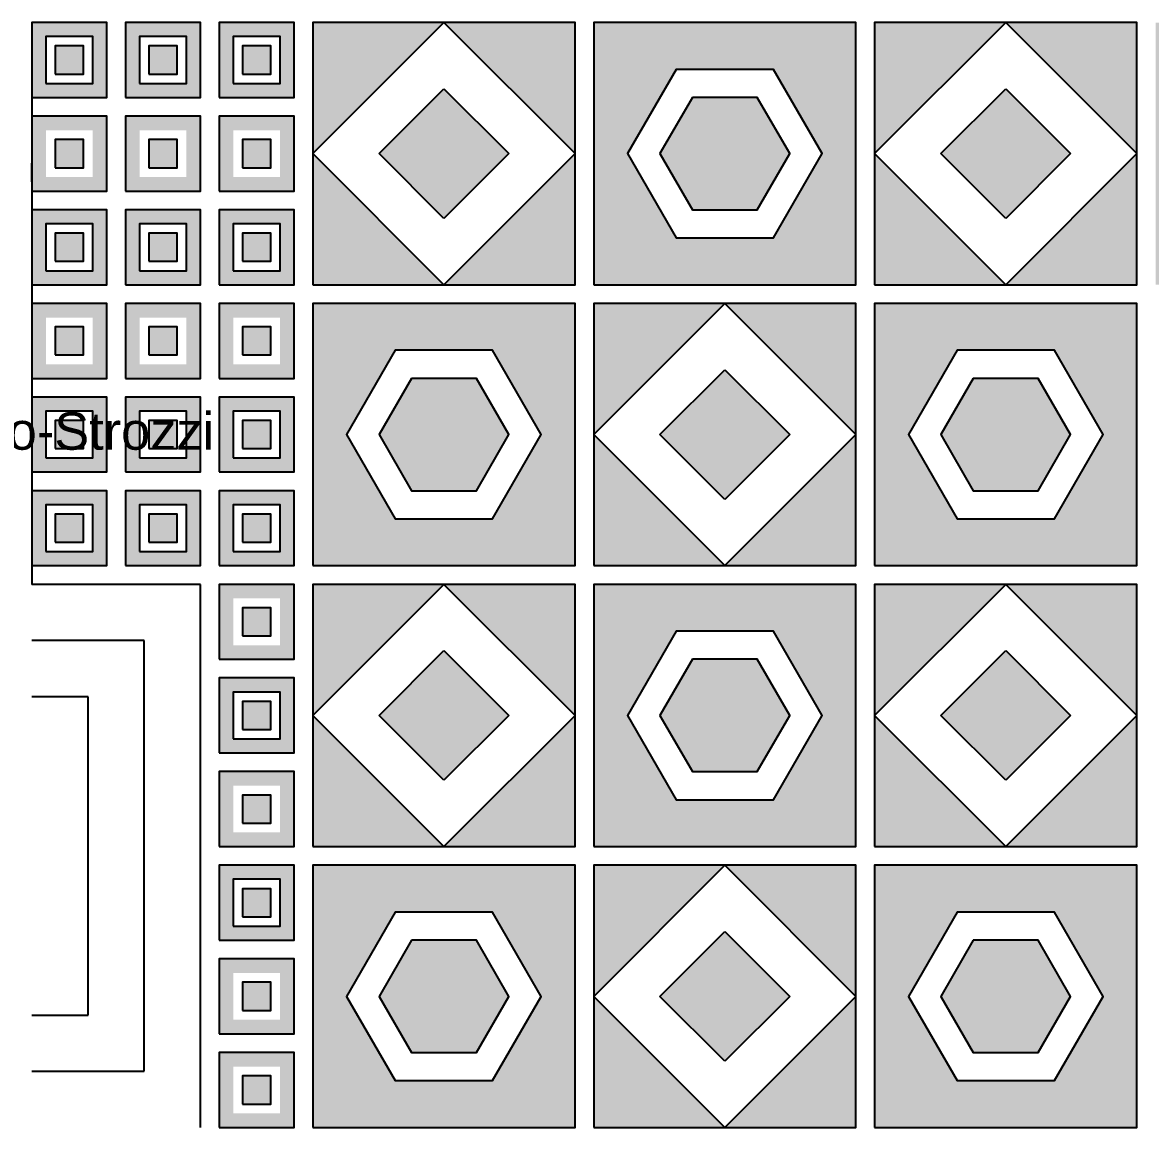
# Model space of a CAD drawing. Header units: millimetres. Extents: x -105 to 786, y -24 to 949.
# Drawn here: x 128.3 to 248.8, y 231.3 to 349.3 of the extents above; entities that cross this region are included whole.
import ezdxf

# ---------------------------------------------------------------- set-up
doc = ezdxf.new("R2010")
doc.units = ezdxf.units.MM
doc.styles.get("Standard").update_dxf_attribs({"font": 'arial.ttf'})

msp = doc.modelspace()

# ---------------------------------------------------------------- hatches: boundary and pattern name
h = msp.add_hatch(color=12)
h.dxf.hatch_style = 1
h.paths.add_polyline_path([(137.299, 349.282), (129.299, 349.282), (129.299, 341.282), (137.299, 341.282)])
h.paths.add_polyline_path([(135.799, 347.782), (135.799, 342.782), (130.799, 342.782), (130.799, 347.782)], flags=16)
h.paths.add_polyline_path([(134.799, 346.782), (134.799, 343.782), (131.799, 343.782), (131.799, 346.782)], flags=0)
h.paths.add_polyline_path([(134.799, 346.782), (131.799, 346.782), (131.799, 343.782), (134.799, 343.782)], flags=0)
h = msp.add_hatch(color=12)
h.dxf.hatch_style = 1
h.paths.add_polyline_path([(147.299, 349.282), (139.299, 349.282), (139.299, 341.282), (147.299, 341.282)])
h.paths.add_polyline_path([(145.799, 347.782), (145.799, 342.782), (140.799, 342.782), (140.799, 347.782)], flags=16)
h.paths.add_polyline_path([(144.799, 346.782), (144.799, 343.782), (141.799, 343.782), (141.799, 346.782)], flags=0)
h.paths.add_polyline_path([(144.799, 346.782), (141.799, 346.782), (141.799, 343.782), (144.799, 343.782)], flags=0)
h = msp.add_hatch(color=12)
h.dxf.hatch_style = 1
h.paths.add_polyline_path([(157.299, 349.282), (149.299, 349.282), (149.299, 341.282), (157.299, 341.282)])
h.paths.add_polyline_path([(155.799, 347.782), (155.799, 342.782), (150.799, 342.782), (150.799, 347.782)], flags=16)
h.paths.add_polyline_path([(154.799, 346.782), (154.799, 343.782), (151.799, 343.782), (151.799, 346.782)], flags=0)
h.paths.add_polyline_path([(154.799, 346.782), (151.799, 346.782), (151.799, 343.782), (154.799, 343.782)], flags=0)
at = {"true_color": 0x7aafdf}
h = msp.add_hatch(color=143, dxfattribs=at)
h.dxf.hatch_style = 1
h.paths.add_polyline_path([(159.299, 335.282), (159.299, 321.282), (173.299, 321.282)])
h.paths.add_polyline_path([(173.299, 349.282), (159.299, 349.282), (159.299, 335.282)])
h.paths.add_polyline_path([(187.299, 349.282), (173.299, 349.282), (187.299, 335.282)])
h.paths.add_polyline_path([(187.299, 335.282), (173.299, 321.282), (187.299, 321.282)])
at = {"true_color": 0x636466}
h = msp.add_hatch(color=251, dxfattribs=at)
h.dxf.hatch_style = 1
h.paths.add_polyline_path([(217.299, 349.282), (189.299, 349.282), (189.299, 321.282), (217.299, 321.282)])
h.paths.add_polyline_path([(198.103, 344.282), (208.495, 344.282), (213.691, 335.282), (208.495, 326.282), (198.103, 326.282), (192.907, 335.282)], flags=16)
h.paths.add_polyline_path([(199.835, 341.282), (206.763, 341.282), (210.227, 335.282), (206.763, 329.282), (199.835, 329.282), (196.371, 335.282)], flags=0)
at = {"true_color": 0x7aafdf}
h = msp.add_hatch(color=143, dxfattribs=at)
h.dxf.hatch_style = 1
h.paths.add_polyline_path([(247.299, 335.282), (233.299, 321.282), (247.299, 321.282)])
h.paths.add_polyline_path([(247.299, 349.282), (233.299, 349.282), (247.299, 335.282)])
h.paths.add_polyline_path([(233.299, 349.282), (219.299, 349.282), (219.299, 335.282)])
h.paths.add_polyline_path([(219.299, 335.282), (219.299, 321.282), (233.299, 321.282)])
h.paths.add_polyline_path([(270.227, 335.282), (266.763, 341.282), (259.835, 341.282), (256.371, 335.282), (259.835, 329.282), (266.763, 329.282)])
at = {"true_color": 0x636466}
h = msp.add_hatch(color=251, dxfattribs=at)
h.dxf.hatch_style = 1
h.paths.add_polyline_path([(233.299, 342.21), (226.37, 335.282), (233.299, 328.353), (240.228, 335.282)])
h.paths.add_polyline_path([(277.299, 349.282), (249.299, 349.282), (249.299, 321.282), (277.299, 321.282)])
h.paths.add_polyline_path([(252.907, 335.282), (258.103, 344.282), (268.495, 344.282), (273.691, 335.282), (268.495, 326.282), (258.103, 326.282)], flags=16)
h.paths.add_polyline_path([(259.835, 329.282), (256.371, 335.282), (259.835, 341.282), (266.763, 341.282), (270.227, 335.282), (266.763, 329.282)], flags=0)
h = msp.add_hatch(color=12)
h.dxf.hatch_style = 1
h.paths.add_polyline_path([(134.799, 346.782), (131.799, 346.782), (131.799, 343.782), (134.799, 343.782)])
h = msp.add_hatch(color=12)
h.dxf.hatch_style = 1
h.paths.add_polyline_path([(144.799, 346.782), (141.799, 346.782), (141.799, 343.782), (144.799, 343.782)])
h = msp.add_hatch(color=12)
h.dxf.hatch_style = 1
h.paths.add_polyline_path([(154.799, 346.782), (151.799, 346.782), (151.799, 343.782), (154.799, 343.782)])
h = msp.add_hatch(color=251, dxfattribs=at)
h.dxf.hatch_style = 1
h.paths.add_polyline_path([(180.228, 335.282), (173.299, 342.21), (166.37, 335.282), (173.299, 328.353)])
at = {"true_color": 0x7aafdf}
h = msp.add_hatch(color=143, dxfattribs=at)
h.dxf.hatch_style = 1
h.paths.add_polyline_path([(210.227, 335.282), (206.763, 341.282), (199.835, 341.282), (196.371, 335.282), (199.835, 329.282), (206.763, 329.282)])
h = msp.add_hatch(color=12)
h.dxf.hatch_style = 1
h.paths.add_polyline_path([(137.299, 339.282), (129.299, 339.282), (129.299, 331.282), (137.299, 331.282)])
h.paths.add_polyline_path([(135.799, 337.782), (135.799, 332.782), (130.799, 332.782), (130.799, 337.782)], flags=16)
h.paths.add_polyline_path([(134.799, 336.782), (134.799, 333.782), (131.799, 333.782), (131.799, 336.782)], flags=0)
h.paths.add_polyline_path([(134.799, 336.782), (131.799, 336.782), (131.799, 333.782), (134.799, 333.782)], flags=0)
h = msp.add_hatch(color=12)
h.dxf.hatch_style = 1
h.paths.add_polyline_path([(147.299, 339.282), (139.299, 339.282), (139.299, 331.282), (147.299, 331.282)])
h.paths.add_polyline_path([(145.799, 337.782), (145.799, 332.782), (140.799, 332.782), (140.799, 337.782)], flags=16)
h.paths.add_polyline_path([(144.799, 336.782), (144.799, 333.782), (141.799, 333.782), (141.799, 336.782)], flags=0)
h.paths.add_polyline_path([(144.799, 336.782), (141.799, 336.782), (141.799, 333.782), (144.799, 333.782)], flags=0)
h = msp.add_hatch(color=12)
h.dxf.hatch_style = 1
h.paths.add_polyline_path([(157.299, 339.282), (149.299, 339.282), (149.299, 331.282), (157.299, 331.282)])
h.paths.add_polyline_path([(155.799, 337.782), (155.799, 332.782), (150.799, 332.782), (150.799, 337.782)], flags=16)
h.paths.add_polyline_path([(154.799, 336.782), (154.799, 333.782), (151.799, 333.782), (151.799, 336.782)], flags=0)
h.paths.add_polyline_path([(154.799, 336.782), (151.799, 336.782), (151.799, 333.782), (154.799, 333.782)], flags=0)
h = msp.add_hatch(color=12)
h.dxf.hatch_style = 1
h.paths.add_polyline_path([(134.799, 336.782), (131.799, 336.782), (131.799, 333.782), (134.799, 333.782)])
h = msp.add_hatch(color=12)
h.dxf.hatch_style = 1
h.paths.add_polyline_path([(144.799, 336.782), (141.799, 336.782), (141.799, 333.782), (144.799, 333.782)])
h = msp.add_hatch(color=12)
h.dxf.hatch_style = 1
h.paths.add_polyline_path([(154.799, 336.782), (151.799, 336.782), (151.799, 333.782), (154.799, 333.782)])
h = msp.add_hatch(color=12)
h.dxf.hatch_style = 1
h.paths.add_polyline_path([(137.299, 329.282), (129.299, 329.282), (129.299, 321.282), (137.299, 321.282)])
h.paths.add_polyline_path([(135.799, 327.782), (135.799, 322.782), (130.799, 322.782), (130.799, 327.782)], flags=16)
h.paths.add_polyline_path([(134.799, 326.782), (134.799, 323.782), (131.799, 323.782), (131.799, 326.782)], flags=0)
h.paths.add_polyline_path([(134.799, 326.782), (131.799, 326.782), (131.799, 323.782), (134.799, 323.782)], flags=0)
h = msp.add_hatch(color=12)
h.dxf.hatch_style = 1
h.paths.add_polyline_path([(147.299, 329.282), (139.299, 329.282), (139.299, 321.282), (147.299, 321.282)])
h.paths.add_polyline_path([(145.799, 327.782), (145.799, 322.782), (140.799, 322.782), (140.799, 327.782)], flags=16)
h.paths.add_polyline_path([(144.799, 326.782), (144.799, 323.782), (141.799, 323.782), (141.799, 326.782)], flags=0)
h.paths.add_polyline_path([(144.799, 326.782), (141.799, 326.782), (141.799, 323.782), (144.799, 323.782)], flags=0)
h = msp.add_hatch(color=12)
h.dxf.hatch_style = 1
h.paths.add_polyline_path([(157.299, 329.282), (149.299, 329.282), (149.299, 321.282), (157.299, 321.282)])
h.paths.add_polyline_path([(155.799, 327.782), (155.799, 322.782), (150.799, 322.782), (150.799, 327.782)], flags=16)
h.paths.add_polyline_path([(154.799, 326.782), (154.799, 323.782), (151.799, 323.782), (151.799, 326.782)], flags=0)
h.paths.add_polyline_path([(154.799, 326.782), (151.799, 326.782), (151.799, 323.782), (154.799, 323.782)], flags=0)
h = msp.add_hatch(color=12)
h.dxf.hatch_style = 1
h.paths.add_polyline_path([(134.799, 326.782), (131.799, 326.782), (131.799, 323.782), (134.799, 323.782)])
h = msp.add_hatch(color=12)
h.dxf.hatch_style = 1
h.paths.add_polyline_path([(144.799, 326.782), (141.799, 326.782), (141.799, 323.782), (144.799, 323.782)])
h = msp.add_hatch(color=12)
h.dxf.hatch_style = 1
h.paths.add_polyline_path([(154.799, 326.782), (151.799, 326.782), (151.799, 323.782), (154.799, 323.782)])
h = msp.add_hatch(color=12)
h.dxf.hatch_style = 1
h.paths.add_polyline_path([(137.299, 319.282), (129.299, 319.282), (129.299, 311.282), (137.299, 311.282)])
h.paths.add_polyline_path([(135.799, 317.782), (135.799, 312.782), (130.799, 312.782), (130.799, 317.782)], flags=16)
h.paths.add_polyline_path([(134.799, 316.782), (134.799, 313.782), (131.799, 313.782), (131.799, 316.782)], flags=0)
h.paths.add_polyline_path([(134.799, 316.782), (131.799, 316.782), (131.799, 313.782), (134.799, 313.782)], flags=0)
h = msp.add_hatch(color=12)
h.dxf.hatch_style = 1
h.paths.add_polyline_path([(147.299, 319.282), (139.299, 319.282), (139.299, 311.282), (147.299, 311.282)])
h.paths.add_polyline_path([(145.799, 317.782), (145.799, 312.782), (140.799, 312.782), (140.799, 317.782)], flags=16)
h.paths.add_polyline_path([(144.799, 316.782), (144.799, 313.782), (141.799, 313.782), (141.799, 316.782)], flags=0)
h.paths.add_polyline_path([(144.799, 316.782), (141.799, 316.782), (141.799, 313.782), (144.799, 313.782)], flags=0)
h = msp.add_hatch(color=12)
h.dxf.hatch_style = 1
h.paths.add_polyline_path([(157.299, 319.282), (149.299, 319.282), (149.299, 311.282), (157.299, 311.282)])
h.paths.add_polyline_path([(155.799, 317.782), (155.799, 312.782), (150.799, 312.782), (150.799, 317.782)], flags=16)
h.paths.add_polyline_path([(154.799, 316.782), (154.799, 313.782), (151.799, 313.782), (151.799, 316.782)], flags=0)
h.paths.add_polyline_path([(154.799, 316.782), (151.799, 316.782), (151.799, 313.782), (154.799, 313.782)], flags=0)
at = {"true_color": 0x636466}
h = msp.add_hatch(color=251, dxfattribs=at)
h.dxf.hatch_style = 1
h.paths.add_polyline_path([(187.299, 319.282), (159.299, 319.282), (159.299, 291.282), (187.299, 291.282)])
h.paths.add_polyline_path([(168.103, 314.282), (178.495, 314.282), (183.691, 305.282), (178.495, 296.282), (168.103, 296.282), (162.907, 305.282)], flags=16)
h.paths.add_polyline_path([(169.835, 311.282), (176.763, 311.282), (180.227, 305.282), (176.763, 299.282), (169.835, 299.282), (166.371, 305.282)], flags=0)
at = {"true_color": 0x7aafdf}
h = msp.add_hatch(color=143, dxfattribs=at)
h.dxf.hatch_style = 1
h.paths.add_polyline_path([(189.299, 305.282), (189.299, 291.282), (203.299, 291.282)])
h.paths.add_polyline_path([(203.299, 319.282), (189.299, 319.282), (189.299, 305.282)])
h.paths.add_polyline_path([(217.299, 319.282), (203.299, 319.282), (217.299, 305.282)])
h.paths.add_polyline_path([(217.299, 305.282), (203.299, 291.282), (217.299, 291.282)])
at = {"true_color": 0x636466}
h = msp.add_hatch(color=251, dxfattribs=at)
h.dxf.hatch_style = 1
h.paths.add_polyline_path([(247.299, 319.282), (219.299, 319.282), (219.299, 291.282), (247.299, 291.282)])
h.paths.add_polyline_path([(228.103, 314.282), (238.495, 314.282), (243.691, 305.282), (238.495, 296.282), (228.103, 296.282), (222.907, 305.282)], flags=16)
h.paths.add_polyline_path([(229.835, 311.282), (236.763, 311.282), (240.227, 305.282), (236.763, 299.282), (229.835, 299.282), (226.371, 305.282)], flags=0)
h = msp.add_hatch(color=12)
h.dxf.hatch_style = 1
h.paths.add_polyline_path([(134.799, 316.782), (131.799, 316.782), (131.799, 313.782), (134.799, 313.782)])
h = msp.add_hatch(color=12)
h.dxf.hatch_style = 1
h.paths.add_polyline_path([(144.799, 316.782), (141.799, 316.782), (141.799, 313.782), (144.799, 313.782)])
h = msp.add_hatch(color=12)
h.dxf.hatch_style = 1
h.paths.add_polyline_path([(154.799, 316.782), (151.799, 316.782), (151.799, 313.782), (154.799, 313.782)])
h = msp.add_hatch(color=251, dxfattribs=at)
h.dxf.hatch_style = 1
h.paths.add_polyline_path([(210.228, 305.282), (203.299, 312.21), (196.37, 305.282), (203.299, 298.353)])
at = {"true_color": 0x7aafdf}
h = msp.add_hatch(color=143, dxfattribs=at)
h.dxf.hatch_style = 1
h.paths.add_polyline_path([(180.227, 305.282), (176.763, 311.282), (169.835, 311.282), (166.371, 305.282), (169.835, 299.282), (176.763, 299.282)])
h = msp.add_hatch(color=143, dxfattribs=at)
h.dxf.hatch_style = 1
h.paths.add_polyline_path([(240.227, 305.282), (236.763, 311.282), (229.835, 311.282), (226.371, 305.282), (229.835, 299.282), (236.763, 299.282)])
h = msp.add_hatch(color=12)
h.dxf.hatch_style = 1
h.paths.add_polyline_path([(137.299, 309.282), (129.299, 309.282), (129.299, 301.282), (137.299, 301.282)])
h.paths.add_polyline_path([(135.799, 307.782), (135.799, 302.782), (130.799, 302.782), (130.799, 307.782)], flags=16)
h.paths.add_polyline_path([(134.799, 306.782), (134.799, 303.782), (131.799, 303.782), (131.799, 306.782)], flags=0)
h.paths.add_polyline_path([(134.799, 306.782), (131.799, 306.782), (131.799, 303.782), (134.799, 303.782)], flags=0)
h = msp.add_hatch(color=12)
h.dxf.hatch_style = 1
h.paths.add_polyline_path([(147.299, 309.282), (139.299, 309.282), (139.299, 301.282), (147.299, 301.282)])
h.paths.add_polyline_path([(145.799, 307.782), (145.799, 302.782), (140.799, 302.782), (140.799, 307.782)], flags=16)
h.paths.add_polyline_path([(144.799, 306.782), (144.799, 303.782), (141.799, 303.782), (141.799, 306.782)], flags=0)
h.paths.add_polyline_path([(144.799, 306.782), (141.799, 306.782), (141.799, 303.782), (144.799, 303.782)], flags=0)
h = msp.add_hatch(color=12)
h.dxf.hatch_style = 1
h.paths.add_polyline_path([(157.299, 309.282), (149.299, 309.282), (149.299, 301.282), (157.299, 301.282)])
h.paths.add_polyline_path([(155.799, 307.782), (155.799, 302.782), (150.799, 302.782), (150.799, 307.782)], flags=16)
h.paths.add_polyline_path([(154.799, 306.782), (154.799, 303.782), (151.799, 303.782), (151.799, 306.782)], flags=0)
h.paths.add_polyline_path([(154.799, 306.782), (151.799, 306.782), (151.799, 303.782), (154.799, 303.782)], flags=0)
h = msp.add_hatch(color=12)
h.dxf.hatch_style = 1
h.paths.add_polyline_path([(134.799, 306.782), (131.799, 306.782), (131.799, 303.782), (134.799, 303.782)])
h = msp.add_hatch(color=12)
h.dxf.hatch_style = 1
h.paths.add_polyline_path([(144.799, 306.782), (141.799, 306.782), (141.799, 303.782), (144.799, 303.782)])
h = msp.add_hatch(color=12)
h.dxf.hatch_style = 1
h.paths.add_polyline_path([(154.799, 306.782), (151.799, 306.782), (151.799, 303.782), (154.799, 303.782)])
h = msp.add_hatch(color=12)
h.dxf.hatch_style = 1
h.paths.add_polyline_path([(137.299, 299.282), (129.299, 299.282), (129.299, 291.282), (137.299, 291.282)])
h.paths.add_polyline_path([(135.799, 297.782), (135.799, 292.782), (130.799, 292.782), (130.799, 297.782)], flags=16)
h.paths.add_polyline_path([(134.799, 296.782), (134.799, 293.782), (131.799, 293.782), (131.799, 296.782)], flags=0)
h.paths.add_polyline_path([(134.799, 296.782), (131.799, 296.782), (131.799, 293.782), (134.799, 293.782)], flags=0)
h = msp.add_hatch(color=12)
h.dxf.hatch_style = 1
h.paths.add_polyline_path([(147.299, 299.282), (139.299, 299.282), (139.299, 291.282), (147.299, 291.282)])
h.paths.add_polyline_path([(145.799, 297.782), (145.799, 292.782), (140.799, 292.782), (140.799, 297.782)], flags=16)
h.paths.add_polyline_path([(144.799, 296.782), (144.799, 293.782), (141.799, 293.782), (141.799, 296.782)], flags=0)
h.paths.add_polyline_path([(144.799, 296.782), (141.799, 296.782), (141.799, 293.782), (144.799, 293.782)], flags=0)
h = msp.add_hatch(color=12)
h.dxf.hatch_style = 1
h.paths.add_polyline_path([(157.299, 299.282), (149.299, 299.282), (149.299, 291.282), (157.299, 291.282)])
h.paths.add_polyline_path([(155.799, 297.782), (155.799, 292.782), (150.799, 292.782), (150.799, 297.782)], flags=16)
h.paths.add_polyline_path([(154.799, 296.782), (154.799, 293.782), (151.799, 293.782), (151.799, 296.782)], flags=0)
h.paths.add_polyline_path([(154.799, 296.782), (151.799, 296.782), (151.799, 293.782), (154.799, 293.782)], flags=0)
h = msp.add_hatch(color=12)
h.dxf.hatch_style = 1
h.paths.add_polyline_path([(134.799, 296.782), (131.799, 296.782), (131.799, 293.782), (134.799, 293.782)])
h = msp.add_hatch(color=12)
h.dxf.hatch_style = 1
h.paths.add_polyline_path([(144.799, 296.782), (141.799, 296.782), (141.799, 293.782), (144.799, 293.782)])
h = msp.add_hatch(color=12)
h.dxf.hatch_style = 1
h.paths.add_polyline_path([(154.799, 296.782), (151.799, 296.782), (151.799, 293.782), (154.799, 293.782)])
h = msp.add_hatch(color=12)
h.dxf.hatch_style = 1
h.paths.add_polyline_path([(157.299, 289.282), (149.299, 289.282), (149.299, 281.282), (157.299, 281.282)])
h.paths.add_polyline_path([(155.799, 287.782), (155.799, 282.782), (150.799, 282.782), (150.799, 287.782)], flags=16)
h.paths.add_polyline_path([(154.799, 286.782), (154.799, 283.782), (151.799, 283.782), (151.799, 286.782)], flags=0)
h.paths.add_polyline_path([(154.799, 286.782), (151.799, 286.782), (151.799, 283.782), (154.799, 283.782)], flags=0)
h = msp.add_hatch(color=143, dxfattribs=at)
h.dxf.hatch_style = 1
h.paths.add_polyline_path([(159.299, 275.282), (159.299, 261.282), (173.299, 261.282)])
h.paths.add_polyline_path([(173.299, 289.282), (159.299, 289.282), (159.299, 275.282)])
h.paths.add_polyline_path([(187.299, 289.282), (173.299, 289.282), (187.299, 275.282)])
h.paths.add_polyline_path([(187.299, 275.282), (173.299, 261.282), (187.299, 261.282)])
at = {"true_color": 0x636466}
h = msp.add_hatch(color=251, dxfattribs=at)
h.dxf.hatch_style = 1
h.paths.add_polyline_path([(217.299, 289.282), (189.299, 289.282), (189.299, 261.282), (217.299, 261.282)])
h.paths.add_polyline_path([(198.103, 284.282), (208.495, 284.282), (213.691, 275.282), (208.495, 266.282), (198.103, 266.282), (192.907, 275.282)], flags=16)
h.paths.add_polyline_path([(199.835, 281.282), (206.763, 281.282), (210.227, 275.282), (206.763, 269.282), (199.835, 269.282), (196.371, 275.282)], flags=0)
at = {"true_color": 0x7aafdf}
h = msp.add_hatch(color=143, dxfattribs=at)
h.dxf.hatch_style = 1
h.paths.add_polyline_path([(219.299, 275.282), (219.299, 261.282), (233.299, 261.282)])
h.paths.add_polyline_path([(233.299, 289.282), (219.299, 289.282), (219.299, 275.282)])
h.paths.add_polyline_path([(247.299, 289.282), (233.299, 289.282), (247.299, 275.282)])
h.paths.add_polyline_path([(247.299, 275.282), (233.299, 261.282), (247.299, 261.282)])
h = msp.add_hatch(color=12)
h.dxf.hatch_style = 1
h.paths.add_polyline_path([(154.799, 286.782), (151.799, 286.782), (151.799, 283.782), (154.799, 283.782)])
at = {"true_color": 0x636466}
h = msp.add_hatch(color=251, dxfattribs=at)
h.dxf.hatch_style = 1
h.paths.add_polyline_path([(180.228, 275.282), (173.299, 282.21), (166.37, 275.282), (173.299, 268.353)])
h = msp.add_hatch(color=251, dxfattribs=at)
h.dxf.hatch_style = 1
h.paths.add_polyline_path([(240.228, 275.282), (233.299, 282.21), (226.37, 275.282), (233.299, 268.353)])
at = {"true_color": 0x7aafdf}
h = msp.add_hatch(color=143, dxfattribs=at)
h.dxf.hatch_style = 1
h.paths.add_polyline_path([(210.227, 275.282), (206.763, 281.282), (199.835, 281.282), (196.371, 275.282), (199.835, 269.282), (206.763, 269.282)])
h = msp.add_hatch(color=12)
h.dxf.hatch_style = 1
h.paths.add_polyline_path([(157.299, 279.282), (149.299, 279.282), (149.299, 271.282), (157.299, 271.282)])
h.paths.add_polyline_path([(155.799, 277.782), (155.799, 272.782), (150.799, 272.782), (150.799, 277.782)], flags=16)
h.paths.add_polyline_path([(154.799, 276.782), (154.799, 273.782), (151.799, 273.782), (151.799, 276.782)], flags=0)
h.paths.add_polyline_path([(154.799, 276.782), (151.799, 276.782), (151.799, 273.782), (154.799, 273.782)], flags=0)
h = msp.add_hatch(color=12)
h.dxf.hatch_style = 1
h.paths.add_polyline_path([(154.799, 276.782), (151.799, 276.782), (151.799, 273.782), (154.799, 273.782)])
h = msp.add_hatch(color=12)
h.dxf.hatch_style = 1
h.paths.add_polyline_path([(157.299, 269.282), (149.299, 269.282), (149.299, 261.282), (157.299, 261.282)])
h.paths.add_polyline_path([(155.799, 267.782), (155.799, 262.782), (150.799, 262.782), (150.799, 267.782)], flags=16)
h.paths.add_polyline_path([(154.799, 266.782), (154.799, 263.782), (151.799, 263.782), (151.799, 266.782)], flags=0)
h.paths.add_polyline_path([(154.799, 266.782), (151.799, 266.782), (151.799, 263.782), (154.799, 263.782)], flags=0)
h = msp.add_hatch(color=12)
h.dxf.hatch_style = 1
h.paths.add_polyline_path([(154.799, 266.782), (151.799, 266.782), (151.799, 263.782), (154.799, 263.782)])
h = msp.add_hatch(color=12)
h.dxf.hatch_style = 1
h.paths.add_polyline_path([(157.299, 259.282), (149.299, 259.282), (149.299, 251.282), (157.299, 251.282)])
h.paths.add_polyline_path([(155.799, 257.782), (155.799, 252.782), (150.799, 252.782), (150.799, 257.782)], flags=16)
h.paths.add_polyline_path([(154.799, 256.782), (154.799, 253.782), (151.799, 253.782), (151.799, 256.782)], flags=0)
h.paths.add_polyline_path([(154.799, 256.782), (151.799, 256.782), (151.799, 253.782), (154.799, 253.782)], flags=0)
at = {"true_color": 0x636466}
h = msp.add_hatch(color=251, dxfattribs=at)
h.dxf.hatch_style = 1
h.paths.add_polyline_path([(187.299, 259.282), (159.299, 259.282), (159.299, 231.282), (187.299, 231.282)])
h.paths.add_polyline_path([(168.103, 254.282), (178.495, 254.282), (183.691, 245.282), (178.495, 236.282), (168.103, 236.282), (162.907, 245.282)], flags=16)
h.paths.add_polyline_path([(169.835, 251.282), (176.763, 251.282), (180.227, 245.282), (176.763, 239.282), (169.835, 239.282), (166.371, 245.282)], flags=0)
at = {"true_color": 0x7aafdf}
h = msp.add_hatch(color=143, dxfattribs=at)
h.dxf.hatch_style = 1
h.paths.add_polyline_path([(189.299, 245.282), (189.299, 231.282), (203.299, 231.282)])
h.paths.add_polyline_path([(203.299, 259.282), (189.299, 259.282), (189.299, 245.282)])
h.paths.add_polyline_path([(217.299, 259.282), (203.299, 259.282), (217.299, 245.282)])
h.paths.add_polyline_path([(217.299, 245.282), (203.299, 231.282), (217.299, 231.282)])
at = {"true_color": 0x636466}
h = msp.add_hatch(color=251, dxfattribs=at)
h.dxf.hatch_style = 1
h.paths.add_polyline_path([(247.299, 259.282), (219.299, 259.282), (219.299, 231.282), (247.299, 231.282)])
h.paths.add_polyline_path([(228.103, 254.282), (238.495, 254.282), (243.691, 245.282), (238.495, 236.282), (228.103, 236.282), (222.907, 245.282)], flags=16)
h.paths.add_polyline_path([(229.835, 251.282), (236.763, 251.282), (240.227, 245.282), (236.763, 239.282), (229.835, 239.282), (226.371, 245.282)], flags=0)
h = msp.add_hatch(color=12)
h.dxf.hatch_style = 1
h.paths.add_polyline_path([(154.799, 256.782), (151.799, 256.782), (151.799, 253.782), (154.799, 253.782)])
h = msp.add_hatch(color=251, dxfattribs=at)
h.dxf.hatch_style = 1
h.paths.add_polyline_path([(210.228, 245.282), (203.299, 252.21), (196.37, 245.282), (203.299, 238.353)])
at = {"true_color": 0x7aafdf}
h = msp.add_hatch(color=143, dxfattribs=at)
h.dxf.hatch_style = 1
h.paths.add_polyline_path([(180.227, 245.282), (176.763, 251.282), (169.835, 251.282), (166.371, 245.282), (169.835, 239.282), (176.763, 239.282)])
h = msp.add_hatch(color=143, dxfattribs=at)
h.dxf.hatch_style = 1
h.paths.add_polyline_path([(240.227, 245.282), (236.763, 251.282), (229.835, 251.282), (226.371, 245.282), (229.835, 239.282), (236.763, 239.282)])
h = msp.add_hatch(color=12)
h.dxf.hatch_style = 1
h.paths.add_polyline_path([(157.299, 249.282), (149.299, 249.282), (149.299, 241.282), (157.299, 241.282)])
h.paths.add_polyline_path([(155.799, 247.782), (155.799, 242.782), (150.799, 242.782), (150.799, 247.782)], flags=16)
h.paths.add_polyline_path([(154.799, 246.782), (154.799, 243.782), (151.799, 243.782), (151.799, 246.782)], flags=0)
h.paths.add_polyline_path([(154.799, 246.782), (151.799, 246.782), (151.799, 243.782), (154.799, 243.782)], flags=0)
h = msp.add_hatch(color=12)
h.dxf.hatch_style = 1
h.paths.add_polyline_path([(154.799, 246.782), (151.799, 246.782), (151.799, 243.782), (154.799, 243.782)])
h = msp.add_hatch(color=12)
h.dxf.hatch_style = 1
h.paths.add_polyline_path([(157.299, 239.282), (149.299, 239.282), (149.299, 231.282), (157.299, 231.282)])
h.paths.add_polyline_path([(155.799, 237.782), (155.799, 232.782), (150.799, 232.782), (150.799, 237.782)], flags=16)
h.paths.add_polyline_path([(154.799, 236.782), (154.799, 233.782), (151.799, 233.782), (151.799, 236.782)], flags=0)
h.paths.add_polyline_path([(154.799, 236.782), (151.799, 236.782), (151.799, 233.782), (154.799, 233.782)], flags=0)
h = msp.add_hatch(color=12)
h.dxf.hatch_style = 1
h.paths.add_polyline_path([(154.799, 236.782), (151.799, 236.782), (151.799, 233.782), (154.799, 233.782)])

# ---------------------------------------------------------------- linework, layer by layer
for p, q in [((129.299, 349.282), (129.299, 289.282)), ((159.299, 335.282), (173.299, 349.282)), ((173.299, 349.282), (187.299, 335.282)), ((219.299, 335.282), (233.299, 349.282)), ((233.299, 349.282), (247.299, 335.282)), ((166.37, 335.282), (173.299, 342.21)), ((173.299, 342.21), (180.228, 335.282)), ((226.37, 335.282), (233.299, 342.21)), ((233.299, 342.21), (240.228, 335.282)), ((173.299, 321.282), (159.299, 335.282)), ((173.299, 328.353), (166.37, 335.282)), ((187.299, 335.282), (173.299, 321.282)), ((180.228, 335.282), (173.299, 328.353)), ((233.299, 321.282), (219.299, 335.282)), ((233.299, 328.353), (226.37, 335.282)), ((247.299, 335.282), (233.299, 321.282)), ((240.228, 335.282), (233.299, 328.353)), ((129.299, 332.282), (129.299, 334.282)), ((129.299, 321.282), (137.299, 321.282)), ((189.299, 305.282), (203.299, 319.282)), ((203.299, 319.282), (217.299, 305.282)), ((196.37, 305.282), (203.299, 312.21)), ((203.299, 312.21), (210.228, 305.282)), ((203.299, 291.282), (189.299, 305.282)), ((203.299, 298.353), (196.37, 305.282)), ((217.299, 305.282), (203.299, 291.282)), ((210.228, 305.282), (203.299, 298.353)), ((147.299, 289.282), (129.299, 289.282)), ((147.299, 231.282), (147.299, 289.282)), ((159.299, 275.282), (173.299, 289.282)), ((173.299, 289.282), (187.299, 275.282)), ((219.299, 275.282), (233.299, 289.282)), ((233.299, 289.282), (247.299, 275.282)), ((141.299, 283.282), (129.299, 283.282)), ((141.299, 237.282), (141.299, 283.282)), ((166.37, 275.282), (173.299, 282.21)), ((173.299, 282.21), (180.228, 275.282)), ((226.37, 275.282), (233.299, 282.21)), ((233.299, 282.21), (240.228, 275.282)), ((135.299, 277.282), (129.299, 277.282)), ((135.299, 243.282), (135.299, 277.282)), ((173.299, 261.282), (159.299, 275.282)), ((173.299, 268.353), (166.37, 275.282)), ((187.299, 275.282), (173.299, 261.282)), ((180.228, 275.282), (173.299, 268.353)), ((233.299, 261.282), (219.299, 275.282)), ((233.299, 268.353), (226.37, 275.282)), ((247.299, 275.282), (233.299, 261.282)), ((240.228, 275.282), (233.299, 268.353)), ((189.299, 245.282), (203.299, 259.282)), ((203.299, 259.282), (217.299, 245.282)), ((196.37, 245.282), (203.299, 252.21)), ((203.299, 252.21), (210.228, 245.282)), ((203.299, 231.282), (189.299, 245.282)), ((203.299, 238.353), (196.37, 245.282)), ((217.299, 245.282), (203.299, 231.282)), ((210.228, 245.282), (203.299, 238.353)), ((129.299, 243.282), (135.299, 243.282)), ((129.299, 237.282), (141.299, 237.282))]:
    msp.add_line(p, q)
for points in [[(129.299, 341.282), (137.299, 341.282), (137.299, 349.282), (129.299, 349.282)], [(139.299, 341.282), (147.299, 341.282), (147.299, 349.282), (139.299, 349.282)], [(149.299, 341.282), (157.299, 341.282), (157.299, 349.282), (149.299, 349.282)], [(159.299, 321.282), (187.299, 321.282), (187.299, 349.282), (159.299, 349.282)], [(189.299, 321.282), (217.299, 321.282), (217.299, 349.282), (189.299, 349.282)], [(219.299, 321.282), (247.299, 321.282), (247.299, 349.282), (219.299, 349.282)], [(130.799, 342.782), (135.799, 342.782), (135.799, 347.782), (130.799, 347.782)], [(140.799, 342.782), (145.799, 342.782), (145.799, 347.782), (140.799, 347.782)], [(150.799, 342.782), (155.799, 342.782), (155.799, 347.782), (150.799, 347.782)], [(131.799, 343.782), (134.799, 343.782), (134.799, 346.782), (131.799, 346.782)], [(141.799, 343.782), (144.799, 343.782), (144.799, 346.782), (141.799, 346.782)], [(151.799, 343.782), (154.799, 343.782), (154.799, 346.782), (151.799, 346.782)], [(208.495, 326.282), (213.691, 335.282), (208.495, 344.282), (198.103, 344.282), (192.907, 335.282), (198.103, 326.282)], [(198.103, 344.282), (192.907, 335.282), (198.103, 326.282), (208.495, 326.282), (213.691, 335.282), (208.495, 344.282)], [(199.835, 341.282), (196.371, 335.282), (199.835, 329.282), (206.763, 329.282), (210.227, 335.282), (206.763, 341.282)], [(129.299, 331.282), (137.299, 331.282), (137.299, 339.282), (129.299, 339.282)], [(139.299, 331.282), (147.299, 331.282), (147.299, 339.282), (139.299, 339.282)], [(149.299, 331.282), (157.299, 331.282), (157.299, 339.282), (149.299, 339.282)], [(131.799, 333.782), (134.799, 333.782), (134.799, 336.782), (131.799, 336.782)], [(141.799, 333.782), (144.799, 333.782), (144.799, 336.782), (141.799, 336.782)], [(151.799, 333.782), (154.799, 333.782), (154.799, 336.782), (151.799, 336.782)], [(129.299, 321.282), (137.299, 321.282), (137.299, 329.282), (129.299, 329.282)], [(139.299, 321.282), (147.299, 321.282), (147.299, 329.282), (139.299, 329.282)], [(149.299, 321.282), (157.299, 321.282), (157.299, 329.282), (149.299, 329.282)], [(130.799, 322.782), (135.799, 322.782), (135.799, 327.782), (130.799, 327.782)], [(140.799, 322.782), (145.799, 322.782), (145.799, 327.782), (140.799, 327.782)], [(150.799, 322.782), (155.799, 322.782), (155.799, 327.782), (150.799, 327.782)], [(131.799, 323.782), (134.799, 323.782), (134.799, 326.782), (131.799, 326.782)], [(141.799, 323.782), (144.799, 323.782), (144.799, 326.782), (141.799, 326.782)], [(151.799, 323.782), (154.799, 323.782), (154.799, 326.782), (151.799, 326.782)], [(129.299, 311.282), (137.299, 311.282), (137.299, 319.282), (129.299, 319.282)], [(139.299, 311.282), (147.299, 311.282), (147.299, 319.282), (139.299, 319.282)], [(149.299, 311.282), (157.299, 311.282), (157.299, 319.282), (149.299, 319.282)], [(159.299, 291.282), (187.299, 291.282), (187.299, 319.282), (159.299, 319.282)], [(189.299, 291.282), (217.299, 291.282), (217.299, 319.282), (189.299, 319.282)], [(219.299, 291.282), (247.299, 291.282), (247.299, 319.282), (219.299, 319.282)], [(131.799, 313.782), (134.799, 313.782), (134.799, 316.782), (131.799, 316.782)], [(141.799, 313.782), (144.799, 313.782), (144.799, 316.782), (141.799, 316.782)], [(151.799, 313.782), (154.799, 313.782), (154.799, 316.782), (151.799, 316.782)], [(178.495, 296.282), (183.691, 305.282), (178.495, 314.282), (168.103, 314.282), (162.907, 305.282), (168.103, 296.282)], [(168.103, 314.282), (162.907, 305.282), (168.103, 296.282), (178.495, 296.282), (183.691, 305.282), (178.495, 314.282)], [(238.495, 296.282), (243.691, 305.282), (238.495, 314.282), (228.103, 314.282), (222.907, 305.282), (228.103, 296.282)], [(228.103, 314.282), (222.907, 305.282), (228.103, 296.282), (238.495, 296.282), (243.691, 305.282), (238.495, 314.282)], [(169.835, 311.282), (166.371, 305.282), (169.835, 299.282), (176.763, 299.282), (180.227, 305.282), (176.763, 311.282)], [(229.835, 311.282), (226.371, 305.282), (229.835, 299.282), (236.763, 299.282), (240.227, 305.282), (236.763, 311.282)], [(129.299, 301.282), (137.299, 301.282), (137.299, 309.282), (129.299, 309.282)], [(139.299, 301.282), (147.299, 301.282), (147.299, 309.282), (139.299, 309.282)], [(149.299, 301.282), (157.299, 301.282), (157.299, 309.282), (149.299, 309.282)], [(130.799, 302.782), (135.799, 302.782), (135.799, 307.782), (130.799, 307.782)], [(140.799, 302.782), (145.799, 302.782), (145.799, 307.782), (140.799, 307.782)], [(150.799, 302.782), (155.799, 302.782), (155.799, 307.782), (150.799, 307.782)], [(131.799, 303.782), (134.799, 303.782), (134.799, 306.782), (131.799, 306.782)], [(141.799, 303.782), (144.799, 303.782), (144.799, 306.782), (141.799, 306.782)], [(151.799, 303.782), (154.799, 303.782), (154.799, 306.782), (151.799, 306.782)], [(129.299, 291.282), (137.299, 291.282), (137.299, 299.282), (129.299, 299.282)], [(139.299, 291.282), (147.299, 291.282), (147.299, 299.282), (139.299, 299.282)], [(149.299, 291.282), (157.299, 291.282), (157.299, 299.282), (149.299, 299.282)], [(130.799, 292.782), (135.799, 292.782), (135.799, 297.782), (130.799, 297.782)], [(140.799, 292.782), (145.799, 292.782), (145.799, 297.782), (140.799, 297.782)], [(150.799, 292.782), (155.799, 292.782), (155.799, 297.782), (150.799, 297.782)], [(131.799, 293.782), (134.799, 293.782), (134.799, 296.782), (131.799, 296.782)], [(141.799, 293.782), (144.799, 293.782), (144.799, 296.782), (141.799, 296.782)], [(151.799, 293.782), (154.799, 293.782), (154.799, 296.782), (151.799, 296.782)], [(149.299, 281.282), (157.299, 281.282), (157.299, 289.282), (149.299, 289.282)], [(159.299, 261.282), (187.299, 261.282), (187.299, 289.282), (159.299, 289.282)], [(189.299, 261.282), (217.299, 261.282), (217.299, 289.282), (189.299, 289.282)], [(219.299, 261.282), (247.299, 261.282), (247.299, 289.282), (219.299, 289.282)], [(151.799, 283.782), (154.799, 283.782), (154.799, 286.782), (151.799, 286.782)], [(208.495, 266.282), (213.691, 275.282), (208.495, 284.282), (198.103, 284.282), (192.907, 275.282), (198.103, 266.282)], [(198.103, 284.282), (192.907, 275.282), (198.103, 266.282), (208.495, 266.282), (213.691, 275.282), (208.495, 284.282)], [(199.835, 281.282), (196.371, 275.282), (199.835, 269.282), (206.763, 269.282), (210.227, 275.282), (206.763, 281.282)], [(149.299, 271.282), (157.299, 271.282), (157.299, 279.282), (149.299, 279.282)], [(150.799, 272.782), (155.799, 272.782), (155.799, 277.782), (150.799, 277.782)], [(151.799, 273.782), (154.799, 273.782), (154.799, 276.782), (151.799, 276.782)], [(149.299, 261.282), (157.299, 261.282), (157.299, 269.282), (149.299, 269.282)], [(151.799, 263.782), (154.799, 263.782), (154.799, 266.782), (151.799, 266.782)], [(149.299, 251.282), (157.299, 251.282), (157.299, 259.282), (149.299, 259.282)], [(159.299, 231.282), (187.299, 231.282), (187.299, 259.282), (159.299, 259.282)], [(189.299, 231.282), (217.299, 231.282), (217.299, 259.282), (189.299, 259.282)], [(219.299, 231.282), (247.299, 231.282), (247.299, 259.282), (219.299, 259.282)], [(150.799, 252.782), (155.799, 252.782), (155.799, 257.782), (150.799, 257.782)], [(151.799, 253.782), (154.799, 253.782), (154.799, 256.782), (151.799, 256.782)], [(178.495, 236.282), (183.691, 245.282), (178.495, 254.282), (168.103, 254.282), (162.907, 245.282), (168.103, 236.282)], [(168.103, 254.282), (162.907, 245.282), (168.103, 236.282), (178.495, 236.282), (183.691, 245.282), (178.495, 254.282)], [(238.495, 236.282), (243.691, 245.282), (238.495, 254.282), (228.103, 254.282), (222.907, 245.282), (228.103, 236.282)], [(228.103, 254.282), (222.907, 245.282), (228.103, 236.282), (238.495, 236.282), (243.691, 245.282), (238.495, 254.282)], [(169.835, 251.282), (166.371, 245.282), (169.835, 239.282), (176.763, 239.282), (180.227, 245.282), (176.763, 251.282)], [(229.835, 251.282), (226.371, 245.282), (229.835, 239.282), (236.763, 239.282), (240.227, 245.282), (236.763, 251.282)], [(149.299, 241.282), (157.299, 241.282), (157.299, 249.282), (149.299, 249.282)], [(151.799, 243.782), (154.799, 243.782), (154.799, 246.782), (151.799, 246.782)], [(149.299, 231.282), (157.299, 231.282), (157.299, 239.282), (149.299, 239.282)], [(151.799, 233.782), (154.799, 233.782), (154.799, 236.782), (151.799, 236.782)]]:
    msp.add_lwpolyline(points, close=True)

# ---------------------------------------------------------------- texts
at = {"insert": (-91.043, 307.659), "char_height": 4, "attachment_point": 1}
msp.add_mtext_dynamic_manual_height_columns('https://3dwarehouse.sketchup.com/model/ba9df872eb538174d1e836d2e04453d/Palazzo-Strozzi', width=2.5, gutter_width=12.5, heights=[12.127], dxfattribs=at)

doc.saveas('drawing.dxf')
